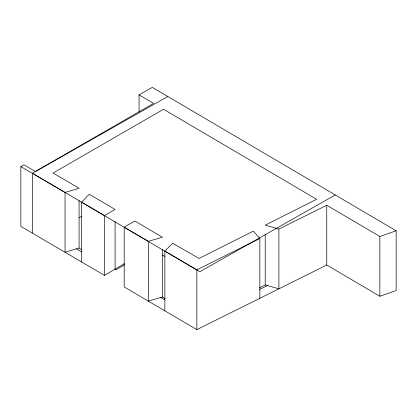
<?xml version="1.0" encoding="UTF-8"?>
<svg xmlns="http://www.w3.org/2000/svg" width="417" height="417" viewBox="0 0 417 417"><rect width="100%" height="100%" fill="white"/><g stroke="black" fill="none" stroke-linecap="round" stroke-linejoin="round"><path stroke-width="0.63" d="M81.649 261.965L81.649 202.193L89.212 194.239L115.082 209.428L104.432 215.573L104.432 275.35L124.511 263.664M164.861 310.832L164.861 251.06L172.727 243.278L199.024 258.462L253.354 231.127L259.854 238.524L259.854 298.296M124.412 264.884L116.129 269.736L115.128 269.168M104.432 275.35L20.85 226.379L20.85 166.607L23.957 164.814L35.403 171.533L153.56 103.39L139.07 94.867L152.288 87.377L396.15 230.794L396.15 290.566L379.861 296.252L326.756 265.019L196.866 329.623L124.193 286.948L124.193 227.176L134.837 221.031L162.437 237.237L148.311 241.339L124.193 227.176M79.021 217.841L81.841 216.215M20.85 166.607L32.37 173.258L167.801 96.499M335.263 194.984L199.832 271.743L32.37 173.258L32.37 233.03M259.567 287.772L265.217 284.931L278.89 288.825L278.89 229.053L326.756 205.247L379.861 236.475L396.15 230.794M164.861 251.06L196.866 269.851L259.854 238.524M259.437 289.461L267.438 285.562M32.37 173.258L65.042 192.44L79.079 188.286L53.1 173.034L163.553 109.264L316.623 199.29L265.217 225.154L278.89 229.053M81.742 249.627L79.079 248.058L65.042 252.217L65.042 192.44M165.142 298.598L162.437 297.008L148.311 301.11L148.311 241.339M162.677 255.147L164.923 256.45M76.431 248.845L81.873 251.983M160.722 297.509L165.168 300.073M81.649 202.193L104.432 215.573M379.861 236.475L379.861 296.252M326.756 205.247L326.756 265.019M265.217 234.25L265.217 284.931M196.866 269.851L196.866 329.623M162.437 249.58L162.437 297.008M139.07 94.867L139.07 111.761M115.082 221.771L115.082 269.2M79.079 200.629L79.079 248.058"/></g></svg>
